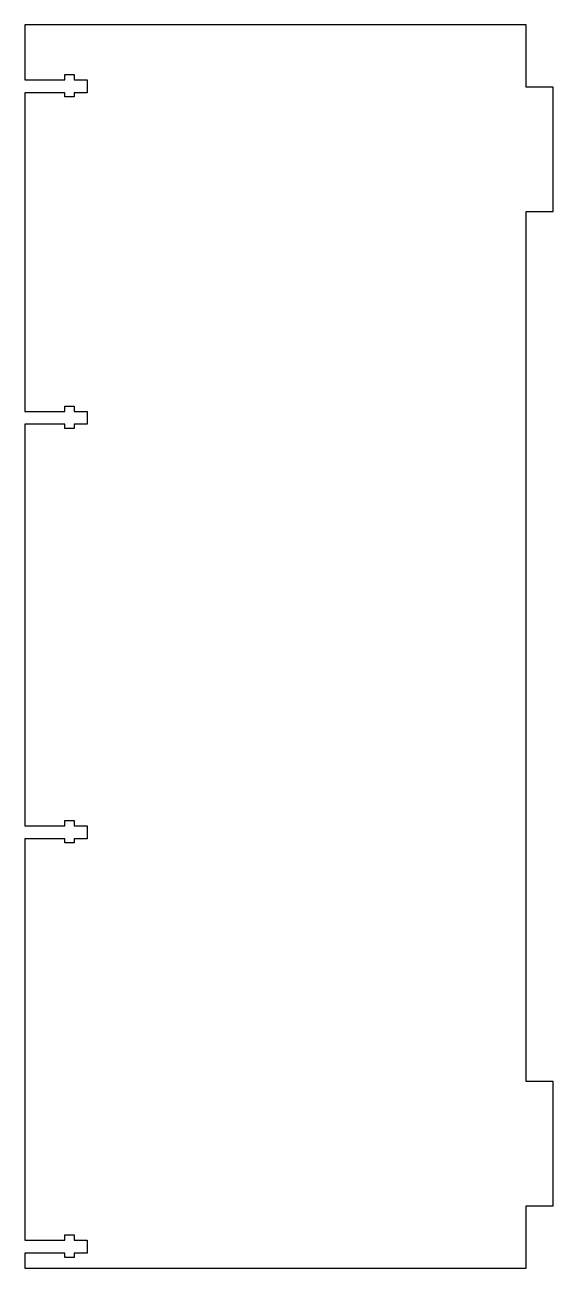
# Model space of a CAD drawing. Header units: millimetres. Extents: x -243 to -116, y 0 to 300.
import ezdxf

# ---------------------------------------------------------------- set-up
doc = ezdxf.new("R2010")
doc.units = ezdxf.units.MM
doc.layers.get('0').update_dxf_attribs({"linetype": 'CONTINUOUS'})

msp = doc.modelspace()

# ---------------------------------------------------------------- linework, layer by layer
msp.add_lwpolyline([(-231.06, 106.71), (-228, 106.71), (-228, 103.61), (-231.06, 103.61), (-231.06, 102.6), (-233.36, 102.6), (-233.36, 103.61), (-243, 103.61), (-243, 6.71), (-233.36, 6.71), (-233.36, 8), (-231.06, 8), (-231.06, 6.71), (-228, 6.71), (-228, 3.61), (-231.06, 3.61), (-231.06, 2.6), (-233.36, 2.6), (-233.36, 3.61), (-243, 3.61), (-243, 0), (-122, 0), (-122, 15), (-115.5, 15), (-115.5, 45), (-122, 45), (-122, 255), (-115.5, 255), (-115.5, 285), (-122, 285), (-122, 300), (-243, 300), (-243, 286.71), (-233.36, 286.71), (-233.36, 288), (-231.06, 288), (-231.06, 286.71), (-228, 286.71), (-228, 283.61), (-231.06, 283.61), (-231.06, 282.6), (-233.36, 282.6), (-233.36, 283.61), (-243, 283.61), (-243, 206.71), (-233.36, 206.71), (-233.36, 208), (-231.06, 208), (-231.06, 206.71), (-228, 206.71), (-228, 203.61), (-231.06, 203.61), (-231.06, 202.6), (-233.36, 202.6), (-233.36, 203.61), (-243, 203.61), (-243, 106.71), (-233.36, 106.71), (-233.36, 108), (-231.06, 108)], close=True)

doc.saveas('drawing.dxf')
